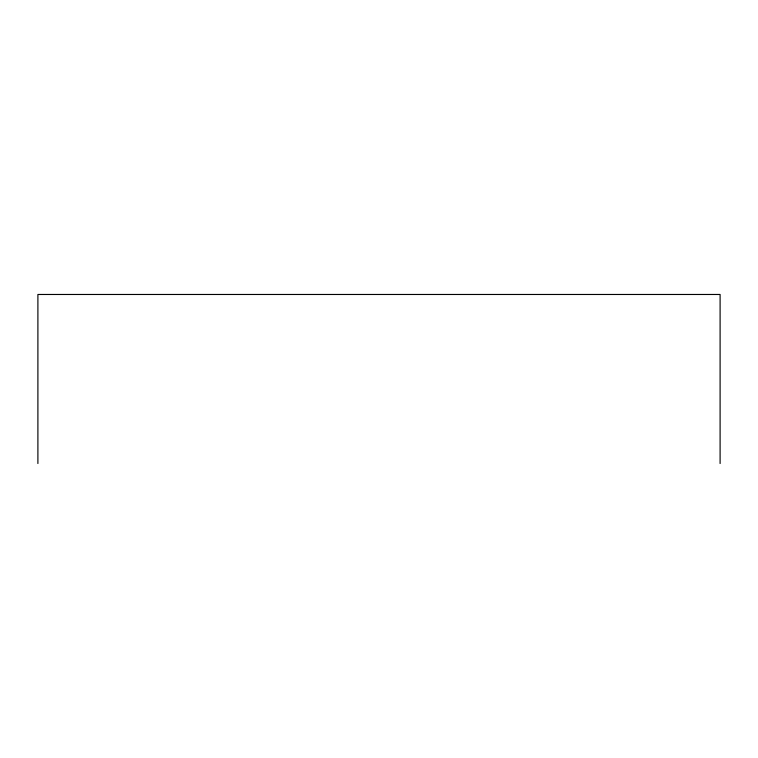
<?xml version="1.0" encoding="UTF-8"?>
<svg xmlns="http://www.w3.org/2000/svg" width="758" height="758" viewBox="0 0 758 758"><rect width="100%" height="100%" fill="white"/><g stroke="black" fill="none" stroke-linecap="round" stroke-linejoin="round"><path stroke-width="1.14" d="M720.1 463.526L720.1 294.474L37.9 294.474L37.9 463.526"/></g></svg>
